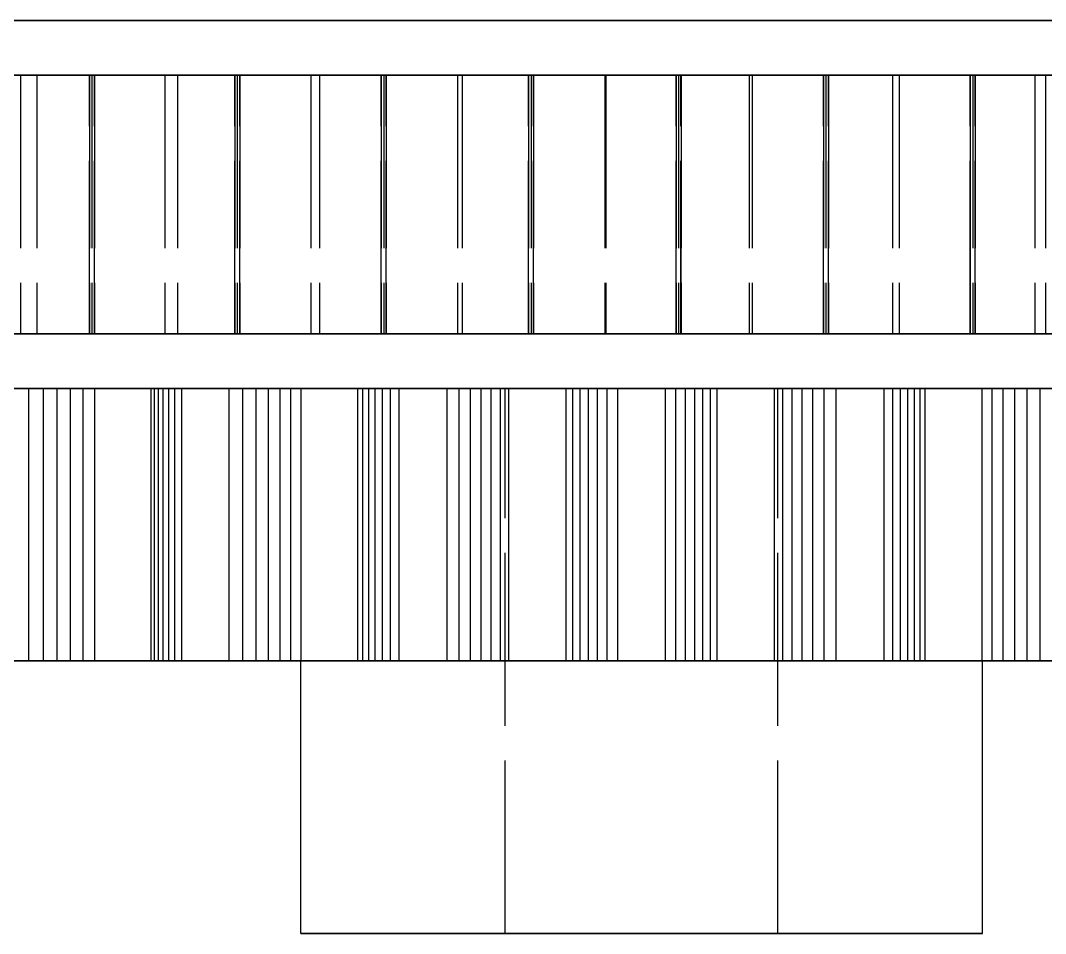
# Model space of a CAD drawing. Header units: millimetres. Extents: x -37 to 135, y -32 to 86.
# Drawn here: x 83.43 to 90.95, y -10.01 to -3.31 of the extents above; entities that cross this region are included whole.
import ezdxf

# ---------------------------------------------------------------- set-up
doc = ezdxf.new("R2010")
doc.units = ezdxf.units.MM
doc.linetypes.add('DASHED', pattern=[1.524, 1.27, -0.254])
doc.layers.add('HIDDEN', color=8, linetype='DASHED')
doc.layers.add('VISIBLE', color=7, linetype='CONTINUOUS')

msp = doc.modelspace()

# ---------------------------------------------------------------- linework, layer by layer
at = {"layer": 'HIDDEN'}
for points in [[(91.41377, -3.31), (90.79148, -3.31), (90.16919, -3.31), (89.5469, -3.31), (88.92462, -3.31), (88.30233, -3.31), (87.68004, -3.31), (87.05775, -3.31), (86.43546, -3.31), (85.81318, -3.31), (85.19089, -3.31), (84.5686, -3.31), (83.94631, -3.31), (83.32402, -3.31), (82.70174, -3.31), (82.07945, -3.31), (81.45716, -3.31), (80.83487, -3.31), (80.21259, -3.31), (79.5903, -3.31), (78.96801, -3.31), (78.34572, -3.31)], [(90.96291, -3.31), (90.30252, -3.31), (89.64214, -3.31), (88.98176, -3.31), (88.32137, -3.31), (87.66099, -3.31), (87.00061, -3.31), (86.34023, -3.31), (85.67984, -3.31), (85.01946, -3.31), (84.35908, -3.31), (83.69869, -3.31), (83.03831, -3.31), (82.37793, -3.31), (81.71754, -3.31), (81.05716, -3.31), (80.39678, -3.31), (79.73639, -3.31), (79.07601, -3.31), (78.41563, -3.31)], [(83.32402, -3.31), (83.63517, -3.31), (83.94631, -3.31), (84.25746, -3.31), (84.5686, -3.31), (84.87974, -3.31), (85.19089, -3.31), (85.50203, -3.31), (85.81318, -3.31), (86.12432, -3.31), (86.43546, -3.31), (86.74661, -3.31), (87.05775, -3.31), (87.3689, -3.31), (87.68004, -3.31), (87.99118, -3.31)], [(87.99118, -3.31), (88.30233, -3.31), (88.61347, -3.31), (88.92462, -3.31), (89.23576, -3.31), (89.5469, -3.31), (89.85805, -3.31), (90.16919, -3.31), (90.48033, -3.31), (90.79148, -3.31), (91.10262, -3.31)], [(83.55359, -3.71), (82.5337, -3.71)], [(82.5337, -3.71), (83.55359, -3.71)], [(82.92219, -3.71), (83.43487, -3.71)], [(83.43487, -3.71), (82.92219, -3.71)], [(83.43487, -3.71), (83.94142, -3.71)], [(83.94142, -3.71), (83.43487, -3.71)], [(83.43487, -3.71), (83.43487, -5.61)], [(83.43487, -3.71), (83.43487, -5.61)], [(84.58585, -3.71), (83.55359, -3.71)], [(83.55359, -3.71), (84.58585, -3.71)], [(83.55359, -3.71), (83.55359, -5.61)], [(83.55359, -3.71), (83.55359, -5.61)], [(83.94142, -3.71), (83.94114, -3.71)], [(83.94114, -3.71), (83.95919, -3.71)], [(83.95919, -3.71), (83.94114, -3.71)], [(83.94142, -3.71), (83.94114, -3.71)], [(83.94114, -5.61), (83.94114, -3.71)], [(83.94114, -5.61), (83.94114, -3.71)], [(83.94142, -3.71), (83.94142, -5.61)], [(83.94142, -5.61), (83.94142, -3.71)], [(83.95919, -3.71), (83.97687, -3.71)], [(83.97687, -3.71), (83.95919, -3.71)], [(83.95919, -3.71), (83.95919, -5.61)], [(83.95919, -3.71), (83.95919, -5.61)], [(83.97735, -3.71), (83.97687, -3.71)], [(83.97735, -3.71), (83.97687, -3.71)], [(83.97687, -5.61), (83.97687, -3.71)], [(83.97687, -5.61), (83.97687, -3.71)], [(83.97735, -3.71), (84.49475, -3.71)], [(84.49475, -3.71), (83.97735, -3.71)], [(83.97735, -5.61), (83.97735, -3.71)], [(83.97735, -3.71), (83.97735, -5.61)], [(84.49475, -3.71), (85.00744, -3.71)], [(85.00744, -3.71), (84.49475, -3.71)], [(84.49475, -3.71), (84.49475, -5.61)], [(84.49475, -3.71), (84.49475, -5.61)], [(85.62761, -3.71), (84.58585, -3.71)], [(84.58585, -3.71), (85.62761, -3.71)], [(84.58585, -3.71), (84.58585, -5.61)], [(84.58585, -3.71), (84.58585, -5.61)], [(85.00744, -3.71), (85.00726, -3.71)], [(85.00726, -3.71), (85.02543, -3.71)], [(85.02543, -3.71), (85.00726, -3.71)], [(85.00744, -3.71), (85.00726, -3.71)], [(85.00726, -5.61), (85.00726, -3.71)], [(85.00726, -5.61), (85.00726, -3.71)], [(85.00744, -3.71), (85.00744, -5.61)], [(85.00744, -5.61), (85.00744, -3.71)], [(85.02543, -3.71), (85.04332, -3.71)], [(85.04332, -3.71), (85.02543, -3.71)], [(85.02543, -3.71), (85.02543, -5.61)], [(85.02543, -3.71), (85.02543, -5.61)], [(85.0437, -3.71), (85.04332, -3.71)], [(85.0437, -3.71), (85.04332, -3.71)], [(85.04332, -5.61), (85.04332, -3.71)], [(85.04332, -5.61), (85.04332, -3.71)], [(85.0437, -3.71), (85.56437, -3.71)], [(85.56437, -3.71), (85.0437, -3.71)], [(85.0437, -5.61), (85.0437, -3.71)], [(85.0437, -3.71), (85.0437, -5.61)], [(85.56437, -3.71), (86.08177, -3.71)], [(86.08177, -3.71), (85.56437, -3.71)], [(85.56437, -3.71), (85.56437, -5.61)], [(85.56437, -3.71), (85.56437, -5.61)], [(86.67595, -3.71), (85.62761, -3.71)], [(85.62761, -3.71), (86.67595, -3.71)], [(85.62761, -3.71), (85.62761, -5.61)], [(85.62761, -3.71), (85.62761, -5.61)], [(86.08177, -3.71), (86.0817, -3.71)], [(86.0817, -3.71), (86.09993, -3.71)], [(86.09993, -3.71), (86.0817, -3.71)], [(86.08177, -3.71), (86.0817, -3.71)], [(86.0817, -5.61), (86.0817, -3.71)], [(86.0817, -5.61), (86.0817, -3.71)], [(86.08177, -3.71), (86.08177, -5.61)], [(86.08177, -5.61), (86.08177, -3.71)], [(86.09993, -3.71), (86.11799, -3.71)], [(86.11799, -3.71), (86.09993, -3.71)], [(86.09993, -3.71), (86.09993, -5.61)], [(86.09993, -3.71), (86.09993, -5.61)], [(86.11827, -3.71), (86.11799, -3.71)], [(86.11827, -3.71), (86.11799, -3.71)], [(86.11799, -5.61), (86.11799, -3.71)], [(86.11799, -5.61), (86.11799, -3.71)], [(86.11827, -3.71), (86.64076, -3.71)], [(86.64076, -3.71), (86.11827, -3.71)], [(86.11827, -5.61), (86.11827, -3.71)], [(86.11827, -3.71), (86.11827, -5.61)], [(86.64076, -3.71), (87.16143, -3.71)], [(87.16143, -3.71), (86.64076, -3.71)], [(86.64076, -3.71), (86.64076, -5.61)], [(86.64076, -3.71), (86.64076, -5.61)], [(87.72795, -3.71), (86.67595, -3.71)], [(86.67595, -3.71), (87.72795, -3.71)], [(86.67595, -3.71), (86.67595, -5.61)], [(86.67595, -3.71), (86.67595, -5.61)], [(87.16143, -3.71), (87.16146, -3.71)], [(87.16143, -3.71), (87.16146, -3.71)], [(87.16143, -3.71), (87.16143, -5.61)], [(87.16143, -5.61), (87.16143, -3.71)], [(87.16146, -3.71), (87.1797, -3.71)], [(87.1797, -3.71), (87.16146, -3.71)], [(87.16146, -5.61), (87.16146, -3.71)], [(87.16146, -5.61), (87.16146, -3.71)], [(87.1797, -3.71), (87.19787, -3.71)], [(87.19787, -3.71), (87.1797, -3.71)], [(87.1797, -3.71), (87.1797, -5.61)], [(87.1797, -3.71), (87.1797, -5.61)], [(87.19805, -3.71), (87.19787, -3.71)], [(87.19805, -3.71), (87.19787, -3.71)], [(87.19787, -5.61), (87.19787, -3.71)], [(87.19787, -5.61), (87.19787, -3.71)], [(87.19805, -3.71), (87.72091, -3.71)], [(87.72091, -3.71), (87.19805, -3.71)], [(87.19805, -5.61), (87.19805, -3.71)], [(87.19805, -3.71), (87.19805, -5.61)], [(87.72091, -3.71), (88.2434, -3.71)], [(88.2434, -3.71), (87.72091, -3.71)], [(87.72091, -3.71), (87.72091, -5.61)], [(87.72091, -3.71), (87.72091, -5.61)], [(88.78069, -3.71), (87.72795, -3.71)], [(87.72795, -3.71), (88.78069, -3.71)], [(87.72795, -3.71), (87.72795, -5.61)], [(87.72795, -3.71), (87.72795, -5.61)], [(88.2434, -3.71), (88.24353, -3.71)], [(88.2434, -3.71), (88.24353, -3.71)], [(88.2434, -3.71), (88.2434, -5.61)], [(88.2434, -5.61), (88.2434, -3.71)], [(88.24353, -3.71), (88.26174, -3.71)], [(88.26174, -3.71), (88.24353, -3.71)], [(88.24353, -5.61), (88.24353, -3.71)], [(88.24353, -5.61), (88.24353, -3.71)], [(88.26174, -3.71), (88.27997, -3.71)], [(88.27997, -3.71), (88.26174, -3.71)], [(88.26174, -3.71), (88.26174, -5.61)], [(88.26174, -3.71), (88.26174, -5.61)], [(88.28005, -3.71), (88.27997, -3.71)], [(88.28005, -3.71), (88.27997, -3.71)], [(88.27997, -5.61), (88.27997, -3.71)], [(88.27997, -5.61), (88.27997, -3.71)], [(88.28005, -3.71), (88.80181, -3.71)], [(88.80181, -3.71), (88.28005, -3.71)], [(88.28005, -5.61), (88.28005, -3.71)], [(88.28005, -3.71), (88.28005, -5.61)], [(89.83123, -3.71), (88.78069, -3.71)], [(88.78069, -3.71), (89.83123, -3.71)], [(88.78069, -3.71), (88.78069, -5.61)], [(88.78069, -3.71), (88.78069, -5.61)], [(88.80181, -3.71), (89.32467, -3.71)], [(89.32467, -3.71), (88.80181, -3.71)], [(88.80181, -3.71), (88.80181, -5.61)], [(88.80181, -3.71), (88.80181, -5.61)], [(89.32467, -3.71), (89.3249, -3.71)], [(89.32467, -3.71), (89.3249, -3.71)], [(89.32467, -3.71), (89.32467, -5.61)], [(89.32467, -5.61), (89.32467, -3.71)], [(89.3249, -3.71), (89.34302, -3.71)], [(89.34302, -3.71), (89.3249, -3.71)], [(89.3249, -5.61), (89.3249, -3.71)], [(89.3249, -5.61), (89.3249, -3.71)], [(89.34302, -3.71), (89.36127, -3.71)], [(89.36127, -3.71), (89.34302, -3.71)], [(89.34302, -3.71), (89.34302, -5.61)], [(89.34302, -3.71), (89.34302, -5.61)], [(89.36124, -3.71), (89.36127, -3.71)], [(89.36124, -3.71), (89.88046, -3.71)], [(89.88046, -3.71), (89.36124, -3.71)], [(89.36124, -3.71), (89.36127, -3.71)], [(89.36124, -5.61), (89.36124, -3.71)], [(89.36124, -3.71), (89.36124, -5.61)], [(89.36127, -5.61), (89.36127, -3.71)], [(89.36127, -5.61), (89.36127, -3.71)], [(90.87664, -3.71), (89.83123, -3.71)], [(89.83123, -3.71), (90.87664, -3.71)], [(89.83123, -3.71), (89.83123, -5.61)], [(89.83123, -3.71), (89.83123, -5.61)], [(89.88046, -3.71), (90.40222, -3.71)], [(90.40222, -3.71), (89.88046, -3.71)], [(89.88046, -3.71), (89.88046, -5.61)], [(89.88046, -3.71), (89.88046, -5.61)], [(90.40222, -3.71), (90.40255, -3.71)], [(90.40222, -3.71), (90.40255, -3.71)], [(90.40222, -3.71), (90.40222, -5.61)], [(90.40222, -5.61), (90.40222, -3.71)], [(90.40255, -3.71), (90.42053, -3.71)], [(90.42053, -3.71), (90.40255, -3.71)], [(90.40255, -5.61), (90.40255, -3.71)], [(90.40255, -5.61), (90.40255, -3.71)], [(90.42053, -3.71), (90.43874, -3.71)], [(90.43874, -3.71), (90.42053, -3.71)], [(90.42053, -3.71), (90.42053, -5.61)], [(90.42053, -3.71), (90.42053, -5.61)], [(90.43861, -3.71), (90.43874, -3.71)], [(90.43861, -3.71), (90.95384, -3.71)], [(90.95384, -3.71), (90.43861, -3.71)], [(90.43861, -3.71), (90.43874, -3.71)], [(90.43861, -5.61), (90.43861, -3.71)], [(90.43861, -3.71), (90.43861, -5.61)], [(90.43874, -5.61), (90.43874, -3.71)], [(90.43874, -5.61), (90.43874, -3.71)], [(91.91401, -3.71), (90.87664, -3.71)], [(90.87664, -3.71), (91.91401, -3.71)], [(90.87664, -3.71), (90.87664, -5.61)], [(90.87664, -3.71), (90.87664, -5.61)], [(90.95384, -3.71), (91.47305, -3.71)], [(90.95384, -3.71), (90.95384, -5.61)], [(90.95384, -3.71), (90.95384, -5.61)], [(83.55359, -5.61), (82.5337, -5.61)], [(82.5337, -5.61), (83.55359, -5.61)], [(82.92219, -5.61), (83.43487, -5.61)], [(83.43487, -5.61), (82.92219, -5.61)], [(83.43487, -5.61), (83.94142, -5.61)], [(83.94142, -5.61), (83.43487, -5.61)], [(84.58585, -5.61), (83.55359, -5.61)], [(83.55359, -5.61), (84.58585, -5.61)], [(83.94142, -5.61), (83.94114, -5.61)], [(83.94114, -5.61), (83.95919, -5.61)], [(83.95919, -5.61), (83.94114, -5.61)], [(83.94142, -5.61), (83.94114, -5.61)], [(83.95919, -5.61), (83.97687, -5.61)], [(83.97687, -5.61), (83.95919, -5.61)], [(83.97735, -5.61), (83.97687, -5.61)], [(83.97735, -5.61), (83.97687, -5.61)], [(83.97735, -5.61), (84.49475, -5.61)], [(84.49475, -5.61), (83.97735, -5.61)], [(84.49475, -5.61), (85.00744, -5.61)], [(85.00744, -5.61), (84.49475, -5.61)], [(85.62761, -5.61), (84.58585, -5.61)], [(84.58585, -5.61), (85.62761, -5.61)], [(85.00744, -5.61), (85.00726, -5.61)], [(85.00726, -5.61), (85.02543, -5.61)], [(85.02543, -5.61), (85.00726, -5.61)], [(85.00744, -5.61), (85.00726, -5.61)], [(85.02543, -5.61), (85.04332, -5.61)], [(85.04332, -5.61), (85.02543, -5.61)], [(85.0437, -5.61), (85.04332, -5.61)], [(85.0437, -5.61), (85.04332, -5.61)], [(85.0437, -5.61), (85.56437, -5.61)], [(85.56437, -5.61), (85.0437, -5.61)], [(85.56437, -5.61), (86.08177, -5.61)], [(86.08177, -5.61), (85.56437, -5.61)], [(86.67595, -5.61), (85.62761, -5.61)], [(85.62761, -5.61), (86.67595, -5.61)], [(86.08177, -5.61), (86.0817, -5.61)], [(86.0817, -5.61), (86.09993, -5.61)], [(86.09993, -5.61), (86.0817, -5.61)], [(86.08177, -5.61), (86.0817, -5.61)], [(86.09993, -5.61), (86.11799, -5.61)], [(86.11799, -5.61), (86.09993, -5.61)], [(86.11827, -5.61), (86.11799, -5.61)], [(86.11827, -5.61), (86.11799, -5.61)], [(86.11827, -5.61), (86.64076, -5.61)], [(86.64076, -5.61), (86.11827, -5.61)], [(86.64076, -5.61), (87.16143, -5.61)], [(87.16143, -5.61), (86.64076, -5.61)], [(87.72795, -5.61), (86.67595, -5.61)], [(86.67595, -5.61), (87.72795, -5.61)], [(87.16143, -5.61), (87.16146, -5.61)], [(87.16143, -5.61), (87.16146, -5.61)], [(87.16146, -5.61), (87.1797, -5.61)], [(87.1797, -5.61), (87.16146, -5.61)], [(87.1797, -5.61), (87.19787, -5.61)], [(87.19787, -5.61), (87.1797, -5.61)], [(87.19805, -5.61), (87.19787, -5.61)], [(87.19805, -5.61), (87.19787, -5.61)], [(87.19805, -5.61), (87.72091, -5.61)], [(87.72091, -5.61), (87.19805, -5.61)], [(87.72091, -5.61), (88.2434, -5.61)], [(88.2434, -5.61), (87.72091, -5.61)], [(88.78069, -5.61), (87.72795, -5.61)], [(87.72795, -5.61), (88.78069, -5.61)], [(88.2434, -5.61), (88.24353, -5.61)], [(88.2434, -5.61), (88.24353, -5.61)], [(88.24353, -5.61), (88.26174, -5.61)], [(88.26174, -5.61), (88.24353, -5.61)], [(88.26174, -5.61), (88.27997, -5.61)], [(88.27997, -5.61), (88.26174, -5.61)], [(88.28005, -5.61), (88.27997, -5.61)], [(88.28005, -5.61), (88.27997, -5.61)], [(88.28005, -5.61), (88.80181, -5.61)], [(88.80181, -5.61), (88.28005, -5.61)], [(89.83123, -5.61), (88.78069, -5.61)], [(88.78069, -5.61), (89.83123, -5.61)], [(88.80181, -5.61), (89.32467, -5.61)], [(89.32467, -5.61), (88.80181, -5.61)], [(89.32467, -5.61), (89.3249, -5.61)], [(89.32467, -5.61), (89.3249, -5.61)], [(89.3249, -5.61), (89.34302, -5.61)], [(89.34302, -5.61), (89.3249, -5.61)], [(89.34302, -5.61), (89.36127, -5.61)], [(89.36127, -5.61), (89.34302, -5.61)], [(89.36124, -5.61), (89.36127, -5.61)], [(89.36124, -5.61), (89.88046, -5.61)], [(89.88046, -5.61), (89.36124, -5.61)], [(89.36124, -5.61), (89.36127, -5.61)], [(90.87664, -5.61), (89.83123, -5.61)], [(89.83123, -5.61), (90.87664, -5.61)], [(89.88046, -5.61), (90.40222, -5.61)], [(90.40222, -5.61), (89.88046, -5.61)], [(90.40222, -5.61), (90.40255, -5.61)], [(90.40222, -5.61), (90.40255, -5.61)], [(90.40255, -5.61), (90.42053, -5.61)], [(90.42053, -5.61), (90.40255, -5.61)], [(90.42053, -5.61), (90.43874, -5.61)], [(90.43874, -5.61), (90.42053, -5.61)], [(90.43861, -5.61), (90.43874, -5.61)], [(90.43861, -5.61), (90.95384, -5.61)], [(90.95384, -5.61), (90.43861, -5.61)], [(90.43861, -5.61), (90.43874, -5.61)], [(91.91401, -5.61), (90.87664, -5.61)], [(90.87664, -5.61), (91.91401, -5.61)], [(90.95384, -5.61), (91.47305, -5.61)], [(91.41377, -6.01), (90.79148, -6.01), (90.16919, -6.01), (89.5469, -6.01), (88.92462, -6.01), (88.30233, -6.01), (87.68004, -6.01), (87.05775, -6.01), (86.43546, -6.01), (85.81318, -6.01), (85.19089, -6.01), (84.5686, -6.01), (83.94631, -6.01), (83.32402, -6.01), (82.70174, -6.01), (82.07945, -6.01), (81.45716, -6.01), (80.83487, -6.01), (80.21259, -6.01), (79.5903, -6.01), (78.96801, -6.01), (78.34572, -6.01)], [(90.96291, -6.01), (90.30252, -6.01), (89.64214, -6.01), (88.98176, -6.01), (88.32137, -6.01), (87.66099, -6.01), (87.00061, -6.01), (86.34023, -6.01), (85.67984, -6.01), (85.01946, -6.01), (84.35908, -6.01), (83.69869, -6.01), (83.03831, -6.01), (82.37793, -6.01), (81.71754, -6.01), (81.05716, -6.01), (80.39678, -6.01), (79.73639, -6.01), (79.07601, -6.01), (78.41563, -6.01)], [(83.32402, -6.01), (83.63517, -6.01), (83.94631, -6.01), (84.25746, -6.01), (84.5686, -6.01), (84.87974, -6.01), (85.19089, -6.01), (85.50203, -6.01), (85.81318, -6.01), (86.12432, -6.01), (86.43546, -6.01), (86.74661, -6.01), (87.05775, -6.01), (87.3689, -6.01), (87.68004, -6.01), (87.99118, -6.01)], [(83.3685, -6.01), (83.69869, -6.01), (84.02888, -6.01), (84.35908, -6.01), (84.68927, -6.01), (85.01946, -6.01), (85.34965, -6.01), (85.67984, -6.01), (86.01003, -6.01), (86.34023, -6.01), (86.67042, -6.01), (87.00061, -6.01), (87.3308, -6.01), (87.66099, -6.01), (87.99118, -6.01)], [(83.49508, -6.01), (83.38306, -6.01)], [(83.60239, -6.01), (83.49508, -6.01)], [(83.49508, -8.01), (83.49508, -6.01)], [(83.70477, -6.01), (83.60239, -6.01)], [(83.60239, -8.01), (83.60239, -6.01)], [(83.80198, -6.01), (83.70477, -6.01)], [(83.70477, -8.01), (83.70477, -6.01)], [(83.89373, -6.01), (83.80198, -6.01)], [(83.80198, -8.01), (83.80198, -6.01)], [(83.9796, -6.01), (83.89373, -6.01)], [(83.89373, -8.01), (83.89373, -6.01)], [(84.39352, -6.01), (83.9796, -6.01)], [(83.9796, -8.01), (83.9796, -6.01)], [(84.41721, -6.01), (84.39352, -6.01)], [(84.39352, -8.01), (84.39352, -6.01)], [(84.44683, -6.01), (84.41721, -6.01)], [(84.41721, -8.01), (84.41721, -6.01)], [(84.48201, -6.01), (84.44683, -6.01)], [(84.44683, -8.01), (84.44683, -6.01)], [(84.52245, -6.01), (84.48201, -6.01)], [(84.48201, -8.01), (84.48201, -6.01)], [(84.56791, -6.01), (84.52245, -6.01)], [(84.52245, -8.01), (84.52245, -6.01)], [(84.61822, -6.01), (84.56791, -6.01)], [(84.56791, -8.01), (84.56791, -6.01)], [(84.96655, -6.01), (84.61822, -6.01)], [(84.61822, -8.01), (84.61822, -6.01)], [(85.06702, -6.01), (84.96655, -6.01)], [(84.96655, -8.01), (84.96655, -6.01)], [(85.1627, -6.01), (85.06702, -6.01)], [(85.06702, -8.01), (85.06702, -6.01)], [(85.25339, -6.01), (85.1627, -6.01)], [(85.1627, -8.01), (85.1627, -6.01)], [(85.33885, -6.01), (85.25339, -6.01)], [(85.25339, -8.01), (85.25339, -6.01)], [(85.41877, -6.01), (85.33885, -6.01)], [(85.33885, -8.01), (85.33885, -6.01)], [(85.49276, -6.01), (85.41877, -6.01)], [(85.41877, -8.01), (85.41877, -6.01)], [(85.91042, -6.01), (85.49276, -6.01)], [(85.49276, -8.01), (85.49276, -6.01)], [(85.94698, -6.01), (85.91042, -6.01)], [(85.91042, -8.01), (85.91042, -6.01)], [(85.98953, -6.01), (85.94698, -6.01)], [(85.94698, -8.01), (85.94698, -6.01)], [(86.03765, -6.01), (85.98953, -6.01)], [(85.98953, -8.01), (85.98953, -6.01)], [(86.09107, -6.01), (86.03765, -6.01)], [(86.03765, -8.01), (86.03765, -6.01)], [(86.14954, -6.01), (86.09107, -6.01)], [(86.09107, -8.01), (86.09107, -6.01)], [(86.21286, -6.01), (86.14954, -6.01)], [(86.14954, -8.01), (86.14954, -6.01)], [(86.56354, -6.01), (86.21286, -6.01)], [(86.21286, -8.01), (86.21286, -6.01)], [(86.65201, -6.01), (86.56354, -6.01)], [(86.56354, -8.01), (86.56354, -6.01)], [(86.73564, -6.01), (86.65201, -6.01)], [(86.65201, -8.01), (86.65201, -6.01)], [(86.81424, -6.01), (86.73564, -6.01)], [(86.73564, -8.01), (86.73564, -6.01)], [(86.88757, -6.01), (86.81424, -6.01)], [(86.81424, -8.01), (86.81424, -6.01)], [(86.95531, -6.01), (86.88757, -6.01)], [(86.88757, -8.01), (86.88757, -6.01)], [(87.01708, -6.01), (86.95531, -6.01)], [(86.95531, -8.01), (86.95531, -6.01)], [(88.99118, -6.01), (88.95944, -6.01), (88.92769, -6.01), (88.89595, -6.01), (88.8642, -6.01), (88.83245, -6.01), (88.80071, -6.01), (88.76896, -6.01), (88.73722, -6.01), (88.70547, -6.01), (88.67372, -6.01), (88.64198, -6.01), (88.61023, -6.01), (88.57848, -6.01), (88.54674, -6.01), (88.51499, -6.01), (88.48325, -6.01), (88.4515, -6.01), (88.41975, -6.01), (88.38801, -6.01), (88.35626, -6.01), (88.32452, -6.01), (88.29277, -6.01), (88.26102, -6.01), (88.22928, -6.01), (88.19753, -6.01), (88.16579, -6.01), (88.13404, -6.01), (88.10229, -6.01), (88.07055, -6.01), (88.0388, -6.01), (88.00706, -6.01), (87.97531, -6.01), (87.94356, -6.01), (87.91182, -6.01), (87.88007, -6.01), (87.84833, -6.01), (87.81658, -6.01), (87.78483, -6.01), (87.75309, -6.01), (87.72134, -6.01), (87.6896, -6.01), (87.65785, -6.01), (87.6261, -6.01), (87.59436, -6.01), (87.56261, -6.01), (87.53087, -6.01), (87.49912, -6.01), (87.46737, -6.01), (87.43563, -6.01), (87.40388, -6.01), (87.37214, -6.01), (87.34039, -6.01), (87.30864, -6.01), (87.2769, -6.01), (87.24515, -6.01), (87.21341, -6.01), (87.18166, -6.01), (87.14991, -6.01), (87.11817, -6.01), (87.08642, -6.01), (87.05468, -6.01), (87.02293, -6.01), (86.99118, -6.01)], [(86.99118, -6.01), (87.00706, -6.01), (87.02293, -6.01), (87.0388, -6.01), (87.05468, -6.01), (87.07055, -6.01), (87.08642, -6.01), (87.10229, -6.01), (87.11817, -6.01), (87.13404, -6.01), (87.14991, -6.01), (87.16579, -6.01), (87.18166, -6.01), (87.19753, -6.01), (87.21341, -6.01), (87.22928, -6.01), (87.24515, -6.01), (87.26102, -6.01), (87.2769, -6.01), (87.29277, -6.01), (87.30864, -6.01), (87.32452, -6.01), (87.34039, -6.01), (87.35626, -6.01), (87.37214, -6.01), (87.38801, -6.01), (87.40388, -6.01), (87.41975, -6.01), (87.43563, -6.01), (87.4515, -6.01), (87.46737, -6.01), (87.48325, -6.01), (87.49912, -6.01), (87.51499, -6.01), (87.53087, -6.01), (87.54674, -6.01), (87.56261, -6.01), (87.57848, -6.01), (87.59436, -6.01), (87.61023, -6.01), (87.6261, -6.01), (87.64198, -6.01), (87.65785, -6.01), (87.67372, -6.01), (87.6896, -6.01), (87.70547, -6.01), (87.72134, -6.01), (87.73722, -6.01), (87.75309, -6.01), (87.76896, -6.01), (87.78483, -6.01), (87.80071, -6.01), (87.81658, -6.01), (87.83245, -6.01), (87.84833, -6.01), (87.8642, -6.01), (87.88007, -6.01), (87.89595, -6.01), (87.91182, -6.01), (87.92769, -6.01), (87.94356, -6.01), (87.95944, -6.01), (87.97531, -6.01), (87.99118, -6.01)], [(86.99118, -10.01), (86.99118, -6.01)], [(87.43662, -6.01), (87.01708, -6.01)], [(87.01708, -8.01), (87.01708, -6.01)], [(87.48589, -6.01), (87.43662, -6.01)], [(87.43662, -8.01), (87.43662, -6.01)], [(87.54116, -6.01), (87.48589, -6.01)], [(87.48589, -8.01), (87.48589, -6.01)], [(87.60202, -6.01), (87.54116, -6.01)], [(87.54116, -8.01), (87.54116, -6.01)], [(87.66818, -6.01), (87.60202, -6.01)], [(87.60202, -8.01), (87.60202, -6.01)], [(87.73939, -6.01), (87.66818, -6.01)], [(87.66818, -8.01), (87.66818, -6.01)], [(87.81545, -6.01), (87.73939, -6.01)], [(87.73939, -8.01), (87.73939, -6.01)], [(88.16692, -6.01), (87.81545, -6.01)], [(87.81545, -8.01), (87.81545, -6.01)], [(87.99118, -6.01), (88.32137, -6.01), (88.65157, -6.01), (88.98176, -6.01), (89.31195, -6.01), (89.64214, -6.01), (89.97233, -6.01), (90.30252, -6.01), (90.63272, -6.01), (90.96291, -6.01)], [(87.99118, -6.01), (88.00706, -6.01), (88.02293, -6.01), (88.0388, -6.01), (88.05468, -6.01), (88.07055, -6.01), (88.08642, -6.01), (88.10229, -6.01), (88.11817, -6.01), (88.13404, -6.01), (88.14991, -6.01), (88.16579, -6.01), (88.18166, -6.01), (88.19753, -6.01), (88.21341, -6.01), (88.22928, -6.01), (88.24515, -6.01), (88.26102, -6.01), (88.2769, -6.01), (88.29277, -6.01), (88.30864, -6.01), (88.32452, -6.01), (88.34039, -6.01), (88.35626, -6.01), (88.37214, -6.01), (88.38801, -6.01), (88.40388, -6.01), (88.41975, -6.01), (88.43563, -6.01), (88.4515, -6.01), (88.46737, -6.01), (88.48325, -6.01), (88.49912, -6.01), (88.51499, -6.01), (88.53087, -6.01), (88.54674, -6.01), (88.56261, -6.01), (88.57848, -6.01), (88.59436, -6.01), (88.61023, -6.01), (88.6261, -6.01), (88.64198, -6.01), (88.65785, -6.01), (88.67372, -6.01), (88.6896, -6.01), (88.70547, -6.01), (88.72134, -6.01), (88.73722, -6.01), (88.75309, -6.01), (88.76896, -6.01), (88.78483, -6.01), (88.80071, -6.01), (88.81658, -6.01), (88.83245, -6.01), (88.84833, -6.01), (88.8642, -6.01), (88.88007, -6.01), (88.89595, -6.01), (88.91182, -6.01), (88.92769, -6.01), (88.94356, -6.01), (88.95944, -6.01), (88.97531, -6.01), (88.99118, -6.01)], [(87.99118, -6.01), (88.30233, -6.01), (88.61347, -6.01), (88.92462, -6.01), (89.23576, -6.01), (89.5469, -6.01), (89.85805, -6.01), (90.16919, -6.01), (90.48033, -6.01), (90.79148, -6.01), (91.10262, -6.01)], [(88.24298, -6.01), (88.16692, -6.01)], [(88.16692, -8.01), (88.16692, -6.01)], [(88.31419, -6.01), (88.24298, -6.01)], [(88.24298, -8.01), (88.24298, -6.01)], [(88.38034, -6.01), (88.31419, -6.01)], [(88.31419, -8.01), (88.31419, -6.01)], [(88.44121, -6.01), (88.38034, -6.01)], [(88.38034, -8.01), (88.38034, -6.01)], [(88.49648, -6.01), (88.44121, -6.01)], [(88.44121, -8.01), (88.44121, -6.01)], [(88.54575, -6.01), (88.49648, -6.01)], [(88.49648, -8.01), (88.49648, -6.01)], [(88.96529, -6.01), (88.54575, -6.01)], [(88.54575, -8.01), (88.54575, -6.01)], [(89.02706, -6.01), (88.96529, -6.01)], [(88.96529, -8.01), (88.96529, -6.01)], [(88.99118, -10.01), (88.99118, -6.01)], [(89.0948, -6.01), (89.02706, -6.01)], [(89.02706, -8.01), (89.02706, -6.01)], [(89.16813, -6.01), (89.0948, -6.01)], [(89.0948, -8.01), (89.0948, -6.01)], [(89.24673, -6.01), (89.16813, -6.01)], [(89.16813, -8.01), (89.16813, -6.01)], [(89.33036, -6.01), (89.24673, -6.01)], [(89.24673, -8.01), (89.24673, -6.01)], [(89.41882, -6.01), (89.33036, -6.01)], [(89.33036, -8.01), (89.33036, -6.01)], [(89.76951, -6.01), (89.41882, -6.01)], [(89.41882, -8.01), (89.41882, -6.01)], [(89.83283, -6.01), (89.76951, -6.01)], [(89.76951, -8.01), (89.76951, -6.01)], [(89.8913, -6.01), (89.83283, -6.01)], [(89.83283, -8.01), (89.83283, -6.01)], [(89.94471, -6.01), (89.8913, -6.01)], [(89.8913, -8.01), (89.8913, -6.01)], [(89.99284, -6.01), (89.94471, -6.01)], [(89.94471, -8.01), (89.94471, -6.01)], [(90.03538, -6.01), (89.99284, -6.01)], [(89.99284, -8.01), (89.99284, -6.01)], [(90.07194, -6.01), (90.03538, -6.01)], [(90.03538, -8.01), (90.03538, -6.01)], [(90.48961, -6.01), (90.07194, -6.01)], [(90.07194, -8.01), (90.07194, -6.01)], [(90.56359, -6.01), (90.48961, -6.01)], [(90.48961, -8.01), (90.48961, -6.01)], [(90.64352, -6.01), (90.56359, -6.01)], [(90.56359, -8.01), (90.56359, -6.01)], [(90.72898, -6.01), (90.64352, -6.01)], [(90.64352, -8.01), (90.64352, -6.01)], [(90.81967, -6.01), (90.72898, -6.01)], [(90.72898, -8.01), (90.72898, -6.01)], [(90.91535, -6.01), (90.81967, -6.01)], [(90.81967, -8.01), (90.81967, -6.01)], [(91.01582, -6.01), (90.91535, -6.01)], [(90.91535, -8.01), (90.91535, -6.01)], [(83.49508, -8.01), (83.38306, -8.01)], [(83.60239, -8.01), (83.49508, -8.01)], [(83.70477, -8.01), (83.60239, -8.01)], [(83.80198, -8.01), (83.70477, -8.01)], [(83.89373, -8.01), (83.80198, -8.01)], [(83.9796, -8.01), (83.89373, -8.01)], [(84.39352, -8.01), (83.9796, -8.01)], [(84.41721, -8.01), (84.39352, -8.01)], [(84.44683, -8.01), (84.41721, -8.01)], [(84.48201, -8.01), (84.44683, -8.01)], [(84.52245, -8.01), (84.48201, -8.01)], [(84.56791, -8.01), (84.52245, -8.01)], [(84.61822, -8.01), (84.56791, -8.01)], [(84.96655, -8.01), (84.61822, -8.01)], [(85.06702, -8.01), (84.96655, -8.01)], [(85.1627, -8.01), (85.06702, -8.01)], [(85.25339, -8.01), (85.1627, -8.01)], [(85.33885, -8.01), (85.25339, -8.01)], [(85.41877, -8.01), (85.33885, -8.01)], [(85.49276, -8.01), (85.41877, -8.01)], [(90.49118, -8.01), (90.41182, -8.01), (90.33245, -8.01), (90.25309, -8.01), (90.17372, -8.01), (90.09436, -8.01), (90.01499, -8.01), (89.93563, -8.01), (89.85626, -8.01), (89.7769, -8.01), (89.69753, -8.01), (89.61817, -8.01), (89.5388, -8.01), (89.45944, -8.01), (89.38007, -8.01), (89.30071, -8.01), (89.22134, -8.01), (89.14198, -8.01), (89.06261, -8.01), (88.98325, -8.01), (88.90388, -8.01), (88.82452, -8.01), (88.74515, -8.01), (88.66579, -8.01), (88.58642, -8.01), (88.50706, -8.01), (88.42769, -8.01), (88.34833, -8.01), (88.26896, -8.01), (88.1896, -8.01), (88.11023, -8.01), (88.03087, -8.01), (87.9515, -8.01), (87.87214, -8.01), (87.79277, -8.01), (87.71341, -8.01), (87.63404, -8.01), (87.55468, -8.01), (87.47531, -8.01), (87.39595, -8.01), (87.31658, -8.01), (87.23722, -8.01), (87.15785, -8.01), (87.07848, -8.01), (86.99912, -8.01), (86.91975, -8.01), (86.84039, -8.01), (86.76102, -8.01), (86.68166, -8.01), (86.60229, -8.01), (86.52293, -8.01), (86.44356, -8.01), (86.3642, -8.01), (86.28483, -8.01), (86.20547, -8.01), (86.1261, -8.01), (86.04674, -8.01), (85.96737, -8.01), (85.88801, -8.01), (85.80864, -8.01), (85.72928, -8.01), (85.64991, -8.01), (85.57055, -8.01), (85.49118, -8.01)], [(85.49118, -8.01), (85.53087, -8.01), (85.57055, -8.01), (85.61023, -8.01), (85.64991, -8.01), (85.6896, -8.01), (85.72928, -8.01), (85.76896, -8.01), (85.80864, -8.01), (85.84833, -8.01), (85.88801, -8.01), (85.92769, -8.01), (85.96737, -8.01), (86.00706, -8.01), (86.04674, -8.01), (86.08642, -8.01), (86.1261, -8.01), (86.16579, -8.01), (86.20547, -8.01), (86.24515, -8.01), (86.28483, -8.01), (86.32452, -8.01), (86.3642, -8.01), (86.40388, -8.01), (86.44356, -8.01), (86.48325, -8.01), (86.52293, -8.01), (86.56261, -8.01), (86.60229, -8.01), (86.64198, -8.01), (86.68166, -8.01), (86.72134, -8.01), (86.76102, -8.01), (86.80071, -8.01), (86.84039, -8.01), (86.88007, -8.01), (86.91975, -8.01), (86.95944, -8.01), (86.99912, -8.01), (87.0388, -8.01), (87.07848, -8.01), (87.11817, -8.01), (87.15785, -8.01), (87.19753, -8.01), (87.23722, -8.01), (87.2769, -8.01), (87.31658, -8.01), (87.35626, -8.01), (87.39595, -8.01), (87.43563, -8.01), (87.47531, -8.01), (87.51499, -8.01), (87.55468, -8.01), (87.59436, -8.01), (87.63404, -8.01), (87.67372, -8.01), (87.71341, -8.01), (87.75309, -8.01), (87.79277, -8.01), (87.83245, -8.01), (87.87214, -8.01), (87.91182, -8.01), (87.9515, -8.01), (87.99118, -8.01)], [(85.91042, -8.01), (85.49276, -8.01)], [(85.94698, -8.01), (85.91042, -8.01)], [(85.98953, -8.01), (85.94698, -8.01)], [(86.03765, -8.01), (85.98953, -8.01)], [(86.09107, -8.01), (86.03765, -8.01)], [(86.14954, -8.01), (86.09107, -8.01)], [(86.21286, -8.01), (86.14954, -8.01)], [(86.56354, -8.01), (86.21286, -8.01)], [(86.65201, -8.01), (86.56354, -8.01)], [(86.73564, -8.01), (86.65201, -8.01)], [(86.81424, -8.01), (86.73564, -8.01)], [(86.88757, -8.01), (86.81424, -8.01)], [(86.95531, -8.01), (86.88757, -8.01)], [(87.01708, -8.01), (86.95531, -8.01)], [(87.43662, -8.01), (87.01708, -8.01)], [(87.48589, -8.01), (87.43662, -8.01)], [(87.54116, -8.01), (87.48589, -8.01)], [(87.60202, -8.01), (87.54116, -8.01)], [(87.66818, -8.01), (87.60202, -8.01)], [(87.73939, -8.01), (87.66818, -8.01)], [(87.81545, -8.01), (87.73939, -8.01)], [(88.16692, -8.01), (87.81545, -8.01)], [(87.99118, -8.01), (88.03087, -8.01), (88.07055, -8.01), (88.11023, -8.01), (88.14991, -8.01), (88.1896, -8.01), (88.22928, -8.01), (88.26896, -8.01), (88.30864, -8.01), (88.34833, -8.01), (88.38801, -8.01), (88.42769, -8.01), (88.46737, -8.01), (88.50706, -8.01), (88.54674, -8.01), (88.58642, -8.01), (88.6261, -8.01), (88.66579, -8.01), (88.70547, -8.01), (88.74515, -8.01), (88.78483, -8.01), (88.82452, -8.01), (88.8642, -8.01), (88.90388, -8.01), (88.94356, -8.01), (88.98325, -8.01), (89.02293, -8.01), (89.06261, -8.01), (89.10229, -8.01), (89.14198, -8.01), (89.18166, -8.01), (89.22134, -8.01), (89.26102, -8.01), (89.30071, -8.01), (89.34039, -8.01), (89.38007, -8.01), (89.41975, -8.01), (89.45944, -8.01), (89.49912, -8.01), (89.5388, -8.01), (89.57848, -8.01), (89.61817, -8.01), (89.65785, -8.01), (89.69753, -8.01), (89.73722, -8.01), (89.7769, -8.01), (89.81658, -8.01), (89.85626, -8.01), (89.89595, -8.01), (89.93563, -8.01), (89.97531, -8.01), (90.01499, -8.01), (90.05468, -8.01), (90.09436, -8.01), (90.13404, -8.01), (90.17372, -8.01), (90.21341, -8.01), (90.25309, -8.01), (90.29277, -8.01), (90.33245, -8.01), (90.37214, -8.01), (90.41182, -8.01), (90.4515, -8.01), (90.49118, -8.01)], [(88.24298, -8.01), (88.16692, -8.01)], [(88.31419, -8.01), (88.24298, -8.01)], [(88.38034, -8.01), (88.31419, -8.01)], [(88.44121, -8.01), (88.38034, -8.01)], [(88.49648, -8.01), (88.44121, -8.01)], [(88.54575, -8.01), (88.49648, -8.01)], [(88.96529, -8.01), (88.54575, -8.01)], [(89.02706, -8.01), (88.96529, -8.01)], [(89.0948, -8.01), (89.02706, -8.01)], [(89.16813, -8.01), (89.0948, -8.01)], [(89.24673, -8.01), (89.16813, -8.01)], [(89.33036, -8.01), (89.24673, -8.01)], [(89.41882, -8.01), (89.33036, -8.01)], [(89.76951, -8.01), (89.41882, -8.01)], [(89.83283, -8.01), (89.76951, -8.01)], [(89.8913, -8.01), (89.83283, -8.01)], [(89.94471, -8.01), (89.8913, -8.01)], [(89.99284, -8.01), (89.94471, -8.01)], [(90.03538, -8.01), (89.99284, -8.01)], [(90.07194, -8.01), (90.03538, -8.01)], [(90.48961, -8.01), (90.07194, -8.01)], [(90.56359, -8.01), (90.48961, -8.01)], [(90.64352, -8.01), (90.56359, -8.01)], [(90.72898, -8.01), (90.64352, -8.01)], [(90.81967, -8.01), (90.72898, -8.01)], [(90.91535, -8.01), (90.81967, -8.01)], [(91.01582, -8.01), (90.91535, -8.01)], [(90.49118, -10.01), (90.41182, -10.01), (90.33245, -10.01), (90.25309, -10.01), (90.17372, -10.01), (90.09436, -10.01), (90.01499, -10.01), (89.93563, -10.01), (89.85626, -10.01), (89.7769, -10.01), (89.69753, -10.01), (89.61817, -10.01), (89.5388, -10.01), (89.45944, -10.01), (89.38007, -10.01), (89.30071, -10.01), (89.22134, -10.01), (89.14198, -10.01), (89.06261, -10.01), (88.98325, -10.01), (88.90388, -10.01), (88.82452, -10.01), (88.74515, -10.01), (88.66579, -10.01), (88.58642, -10.01), (88.50706, -10.01), (88.42769, -10.01), (88.34833, -10.01), (88.26896, -10.01), (88.1896, -10.01), (88.11023, -10.01), (88.03087, -10.01), (87.9515, -10.01), (87.87214, -10.01), (87.79277, -10.01), (87.71341, -10.01), (87.63404, -10.01), (87.55468, -10.01), (87.47531, -10.01), (87.39595, -10.01), (87.31658, -10.01), (87.23722, -10.01), (87.15785, -10.01), (87.07848, -10.01), (86.99912, -10.01), (86.91975, -10.01), (86.84039, -10.01), (86.76102, -10.01), (86.68166, -10.01), (86.60229, -10.01), (86.52293, -10.01), (86.44356, -10.01), (86.3642, -10.01), (86.28483, -10.01), (86.20547, -10.01), (86.1261, -10.01), (86.04674, -10.01), (85.96737, -10.01), (85.88801, -10.01), (85.80864, -10.01), (85.72928, -10.01), (85.64991, -10.01), (85.57055, -10.01), (85.49118, -10.01)], [(88.99118, -10.01), (88.95944, -10.01), (88.92769, -10.01), (88.89595, -10.01), (88.8642, -10.01), (88.83245, -10.01), (88.80071, -10.01), (88.76896, -10.01), (88.73722, -10.01), (88.70547, -10.01), (88.67372, -10.01), (88.64198, -10.01), (88.61023, -10.01), (88.57848, -10.01), (88.54674, -10.01), (88.51499, -10.01), (88.48325, -10.01), (88.4515, -10.01), (88.41975, -10.01), (88.38801, -10.01), (88.35626, -10.01), (88.32452, -10.01), (88.29277, -10.01), (88.26102, -10.01), (88.22928, -10.01), (88.19753, -10.01), (88.16579, -10.01), (88.13404, -10.01), (88.10229, -10.01), (88.07055, -10.01), (88.0388, -10.01), (88.00706, -10.01), (87.97531, -10.01), (87.94356, -10.01), (87.91182, -10.01), (87.88007, -10.01), (87.84833, -10.01), (87.81658, -10.01), (87.78483, -10.01), (87.75309, -10.01), (87.72134, -10.01), (87.6896, -10.01), (87.65785, -10.01), (87.6261, -10.01), (87.59436, -10.01), (87.56261, -10.01), (87.53087, -10.01), (87.49912, -10.01), (87.46737, -10.01), (87.43563, -10.01), (87.40388, -10.01), (87.37214, -10.01), (87.34039, -10.01), (87.30864, -10.01), (87.2769, -10.01), (87.24515, -10.01), (87.21341, -10.01), (87.18166, -10.01), (87.14991, -10.01), (87.11817, -10.01), (87.08642, -10.01), (87.05468, -10.01), (87.02293, -10.01), (86.99118, -10.01)], [(86.99118, -10.01), (87.00706, -10.01), (87.02293, -10.01), (87.0388, -10.01), (87.05468, -10.01), (87.07055, -10.01), (87.08642, -10.01), (87.10229, -10.01), (87.11817, -10.01), (87.13404, -10.01), (87.14991, -10.01), (87.16579, -10.01), (87.18166, -10.01), (87.19753, -10.01), (87.21341, -10.01), (87.22928, -10.01), (87.24515, -10.01), (87.26102, -10.01), (87.2769, -10.01), (87.29277, -10.01), (87.30864, -10.01), (87.32452, -10.01), (87.34039, -10.01), (87.35626, -10.01), (87.37214, -10.01), (87.38801, -10.01), (87.40388, -10.01), (87.41975, -10.01), (87.43563, -10.01), (87.4515, -10.01), (87.46737, -10.01), (87.48325, -10.01), (87.49912, -10.01), (87.51499, -10.01), (87.53087, -10.01), (87.54674, -10.01), (87.56261, -10.01), (87.57848, -10.01), (87.59436, -10.01), (87.61023, -10.01), (87.6261, -10.01), (87.64198, -10.01), (87.65785, -10.01), (87.67372, -10.01), (87.6896, -10.01), (87.70547, -10.01), (87.72134, -10.01), (87.73722, -10.01), (87.75309, -10.01), (87.76896, -10.01), (87.78483, -10.01), (87.80071, -10.01), (87.81658, -10.01), (87.83245, -10.01), (87.84833, -10.01), (87.8642, -10.01), (87.88007, -10.01), (87.89595, -10.01), (87.91182, -10.01), (87.92769, -10.01), (87.94356, -10.01), (87.95944, -10.01), (87.97531, -10.01), (87.99118, -10.01)], [(87.99118, -10.01), (88.00706, -10.01), (88.02293, -10.01), (88.0388, -10.01), (88.05468, -10.01), (88.07055, -10.01), (88.08642, -10.01), (88.10229, -10.01), (88.11817, -10.01), (88.13404, -10.01), (88.14991, -10.01), (88.16579, -10.01), (88.18166, -10.01), (88.19753, -10.01), (88.21341, -10.01), (88.22928, -10.01), (88.24515, -10.01), (88.26102, -10.01), (88.2769, -10.01), (88.29277, -10.01), (88.30864, -10.01), (88.32452, -10.01), (88.34039, -10.01), (88.35626, -10.01), (88.37214, -10.01), (88.38801, -10.01), (88.40388, -10.01), (88.41975, -10.01), (88.43563, -10.01), (88.4515, -10.01), (88.46737, -10.01), (88.48325, -10.01), (88.49912, -10.01), (88.51499, -10.01), (88.53087, -10.01), (88.54674, -10.01), (88.56261, -10.01), (88.57848, -10.01), (88.59436, -10.01), (88.61023, -10.01), (88.6261, -10.01), (88.64198, -10.01), (88.65785, -10.01), (88.67372, -10.01), (88.6896, -10.01), (88.70547, -10.01), (88.72134, -10.01), (88.73722, -10.01), (88.75309, -10.01), (88.76896, -10.01), (88.78483, -10.01), (88.80071, -10.01), (88.81658, -10.01), (88.83245, -10.01), (88.84833, -10.01), (88.8642, -10.01), (88.88007, -10.01), (88.89595, -10.01), (88.91182, -10.01), (88.92769, -10.01), (88.94356, -10.01), (88.95944, -10.01), (88.97531, -10.01), (88.99118, -10.01)]]:
    msp.add_lwpolyline(points, dxfattribs=at)
at = {"layer": 'VISIBLE'}
for points in [[(83.3685, -3.31), (83.69869, -3.31), (84.02888, -3.31), (84.35908, -3.31), (84.68927, -3.31), (85.01946, -3.31), (85.34965, -3.31), (85.67984, -3.31), (86.01003, -3.31), (86.34023, -3.31), (86.67042, -3.31), (87.00061, -3.31), (87.3308, -3.31), (87.66099, -3.31), (87.99118, -3.31)], [(87.99118, -3.31), (88.32137, -3.31), (88.65157, -3.31), (88.98176, -3.31), (89.31195, -3.31), (89.64214, -3.31), (89.97233, -3.31), (90.30252, -3.31), (90.63272, -3.31), (90.96291, -3.31)], [(83.38306, -6.01), (83.49508, -6.01)], [(83.49508, -6.01), (83.60239, -6.01)], [(83.49508, -8.01), (83.49508, -6.01)], [(83.60239, -6.01), (83.70477, -6.01)], [(83.60239, -8.01), (83.60239, -6.01)], [(83.70477, -6.01), (83.80198, -6.01)], [(83.70477, -8.01), (83.70477, -6.01)], [(83.80198, -6.01), (83.89373, -6.01)], [(83.80198, -8.01), (83.80198, -6.01)], [(83.89373, -6.01), (83.9796, -6.01)], [(83.89373, -8.01), (83.89373, -6.01)], [(83.9796, -6.01), (84.39352, -6.01)], [(83.9796, -8.01), (83.9796, -6.01)], [(84.39352, -6.01), (84.41721, -6.01)], [(84.39352, -8.01), (84.39352, -6.01)], [(84.41721, -6.01), (84.44683, -6.01)], [(84.41721, -8.01), (84.41721, -6.01)], [(84.44683, -6.01), (84.48201, -6.01)], [(84.44683, -8.01), (84.44683, -6.01)], [(84.48201, -6.01), (84.52245, -6.01)], [(84.48201, -8.01), (84.48201, -6.01)], [(84.52245, -6.01), (84.56791, -6.01)], [(84.52245, -8.01), (84.52245, -6.01)], [(84.56791, -6.01), (84.61822, -6.01)], [(84.56791, -8.01), (84.56791, -6.01)], [(84.61822, -6.01), (84.96655, -6.01)], [(84.61822, -8.01), (84.61822, -6.01)], [(84.96655, -6.01), (85.06702, -6.01)], [(84.96655, -8.01), (84.96655, -6.01)], [(85.06702, -6.01), (85.1627, -6.01)], [(85.06702, -8.01), (85.06702, -6.01)], [(85.1627, -6.01), (85.25339, -6.01)], [(85.1627, -8.01), (85.1627, -6.01)], [(85.25339, -6.01), (85.33885, -6.01)], [(85.25339, -8.01), (85.25339, -6.01)], [(85.33885, -6.01), (85.41877, -6.01)], [(85.33885, -8.01), (85.33885, -6.01)], [(85.41877, -6.01), (85.49276, -6.01)], [(85.41877, -8.01), (85.41877, -6.01)], [(85.49276, -6.01), (85.91042, -6.01)], [(85.49276, -8.01), (85.49276, -6.01)], [(85.91042, -6.01), (85.94698, -6.01)], [(85.91042, -8.01), (85.91042, -6.01)], [(85.94698, -6.01), (85.98953, -6.01)], [(85.94698, -8.01), (85.94698, -6.01)], [(85.98953, -6.01), (86.03765, -6.01)], [(85.98953, -8.01), (85.98953, -6.01)], [(86.03765, -6.01), (86.09107, -6.01)], [(86.03765, -8.01), (86.03765, -6.01)], [(86.09107, -6.01), (86.14954, -6.01)], [(86.09107, -8.01), (86.09107, -6.01)], [(86.14954, -6.01), (86.21286, -6.01)], [(86.14954, -8.01), (86.14954, -6.01)], [(86.21286, -6.01), (86.56354, -6.01)], [(86.21286, -8.01), (86.21286, -6.01)], [(86.56354, -6.01), (86.65201, -6.01)], [(86.56354, -8.01), (86.56354, -6.01)], [(86.65201, -6.01), (86.73564, -6.01)], [(86.65201, -8.01), (86.65201, -6.01)], [(86.73564, -6.01), (86.81424, -6.01)], [(86.73564, -8.01), (86.73564, -6.01)], [(86.81424, -6.01), (86.88757, -6.01)], [(86.81424, -8.01), (86.81424, -6.01)], [(86.88757, -6.01), (86.95531, -6.01)], [(86.88757, -8.01), (86.88757, -6.01)], [(86.95531, -6.01), (87.01708, -6.01)], [(86.95531, -8.01), (86.95531, -6.01)], [(87.01708, -8.01), (87.01708, -6.01)], [(87.01708, -6.01), (87.43662, -6.01)], [(87.43662, -8.01), (87.43662, -6.01)], [(87.43662, -6.01), (87.48589, -6.01)], [(87.48589, -8.01), (87.48589, -6.01)], [(87.48589, -6.01), (87.54116, -6.01)], [(87.54116, -8.01), (87.54116, -6.01)], [(87.54116, -6.01), (87.60202, -6.01)], [(87.60202, -6.01), (87.66818, -6.01)], [(87.60202, -8.01), (87.60202, -6.01)], [(87.66818, -6.01), (87.73939, -6.01)], [(87.66818, -8.01), (87.66818, -6.01)], [(87.73939, -6.01), (87.81545, -6.01)], [(87.73939, -8.01), (87.73939, -6.01)], [(87.81545, -6.01), (88.16692, -6.01)], [(87.81545, -8.01), (87.81545, -6.01)], [(88.16692, -6.01), (88.24298, -6.01)], [(88.16692, -8.01), (88.16692, -6.01)], [(88.24298, -6.01), (88.31419, -6.01)], [(88.24298, -8.01), (88.24298, -6.01)], [(88.31419, -6.01), (88.38034, -6.01)], [(88.31419, -8.01), (88.31419, -6.01)], [(88.38034, -6.01), (88.44121, -6.01)], [(88.38034, -8.01), (88.38034, -6.01)], [(88.44121, -6.01), (88.49648, -6.01)], [(88.44121, -8.01), (88.44121, -6.01)], [(88.49648, -6.01), (88.54575, -6.01)], [(88.49648, -8.01), (88.49648, -6.01)], [(88.54575, -6.01), (88.96529, -6.01)], [(88.54575, -8.01), (88.54575, -6.01)], [(88.96529, -6.01), (89.02706, -6.01)], [(88.96529, -8.01), (88.96529, -6.01)], [(89.02706, -6.01), (89.0948, -6.01)], [(89.02706, -8.01), (89.02706, -6.01)], [(89.0948, -6.01), (89.16813, -6.01)], [(89.0948, -8.01), (89.0948, -6.01)], [(89.16813, -6.01), (89.24673, -6.01)], [(89.16813, -8.01), (89.16813, -6.01)], [(89.24673, -6.01), (89.33036, -6.01)], [(89.24673, -8.01), (89.24673, -6.01)], [(89.33036, -6.01), (89.41882, -6.01)], [(89.33036, -8.01), (89.33036, -6.01)], [(89.41882, -6.01), (89.76951, -6.01)], [(89.41882, -8.01), (89.41882, -6.01)], [(89.76951, -6.01), (89.83283, -6.01)], [(89.76951, -8.01), (89.76951, -6.01)], [(89.83283, -6.01), (89.8913, -6.01)], [(89.83283, -8.01), (89.83283, -6.01)], [(89.8913, -6.01), (89.94471, -6.01)], [(89.8913, -8.01), (89.8913, -6.01)], [(89.94471, -6.01), (89.99284, -6.01)], [(89.94471, -8.01), (89.94471, -6.01)], [(89.99284, -6.01), (90.03538, -6.01)], [(89.99284, -8.01), (89.99284, -6.01)], [(90.03538, -6.01), (90.07194, -6.01)], [(90.03538, -8.01), (90.03538, -6.01)], [(90.07194, -6.01), (90.48961, -6.01)], [(90.07194, -8.01), (90.07194, -6.01)], [(90.48961, -6.01), (90.56359, -6.01)], [(90.48961, -8.01), (90.48961, -6.01)], [(90.56359, -6.01), (90.64352, -6.01)], [(90.56359, -8.01), (90.56359, -6.01)], [(90.64352, -6.01), (90.72898, -6.01)], [(90.64352, -8.01), (90.64352, -6.01)], [(90.72898, -6.01), (90.81967, -6.01)], [(90.72898, -8.01), (90.72898, -6.01)], [(90.81967, -6.01), (90.91535, -6.01)], [(90.81967, -8.01), (90.81967, -6.01)], [(90.91535, -6.01), (91.01582, -6.01)], [(90.91535, -8.01), (90.91535, -6.01)], [(83.38306, -8.01), (83.49508, -8.01)], [(83.49508, -8.01), (83.60239, -8.01)], [(83.60239, -8.01), (83.70477, -8.01)], [(83.70477, -8.01), (83.80198, -8.01)], [(83.80198, -8.01), (83.89373, -8.01)], [(83.89373, -8.01), (83.9796, -8.01)], [(83.9796, -8.01), (84.39352, -8.01)], [(84.39352, -8.01), (84.41721, -8.01)], [(84.41721, -8.01), (84.44683, -8.01)], [(84.44683, -8.01), (84.48201, -8.01)], [(84.48201, -8.01), (84.52245, -8.01)], [(84.52245, -8.01), (84.56791, -8.01)], [(84.56791, -8.01), (84.61822, -8.01)], [(84.61822, -8.01), (84.96655, -8.01)], [(84.96655, -8.01), (85.06702, -8.01)], [(85.06702, -8.01), (85.1627, -8.01)], [(85.1627, -8.01), (85.25339, -8.01)], [(85.25339, -8.01), (85.33885, -8.01)], [(85.33885, -8.01), (85.41877, -8.01)], [(85.41877, -8.01), (85.49276, -8.01)], [(85.49118, -10.01), (85.49118, -8.01)], [(85.49276, -8.01), (85.91042, -8.01)], [(85.91042, -8.01), (85.94698, -8.01)], [(85.94698, -8.01), (85.98953, -8.01)], [(85.98953, -8.01), (86.03765, -8.01)], [(86.03765, -8.01), (86.09107, -8.01)], [(86.09107, -8.01), (86.14954, -8.01)], [(86.14954, -8.01), (86.21286, -8.01)], [(86.21286, -8.01), (86.56354, -8.01)], [(86.56354, -8.01), (86.65201, -8.01)], [(86.65201, -8.01), (86.73564, -8.01)], [(86.73564, -8.01), (86.81424, -8.01)], [(86.81424, -8.01), (86.88757, -8.01)], [(86.88757, -8.01), (86.95531, -8.01)], [(86.95531, -8.01), (87.01708, -8.01)], [(87.01708, -8.01), (87.43662, -8.01)], [(87.43662, -8.01), (87.48589, -8.01)], [(87.48589, -8.01), (87.54116, -8.01)], [(87.54116, -8.01), (87.60202, -8.01)], [(87.60202, -8.01), (87.66818, -8.01)], [(87.66818, -8.01), (87.73939, -8.01)], [(87.73939, -8.01), (87.81545, -8.01)], [(87.81545, -8.01), (88.16692, -8.01)], [(88.16692, -8.01), (88.24298, -8.01)], [(88.24298, -8.01), (88.31419, -8.01)], [(88.31419, -8.01), (88.38034, -8.01)], [(88.38034, -8.01), (88.44121, -8.01)], [(88.44121, -8.01), (88.49648, -8.01)], [(88.49648, -8.01), (88.54575, -8.01)], [(88.54575, -8.01), (88.96529, -8.01)], [(88.96529, -8.01), (89.02706, -8.01)], [(89.02706, -8.01), (89.0948, -8.01)], [(89.0948, -8.01), (89.16813, -8.01)], [(89.16813, -8.01), (89.24673, -8.01)], [(89.24673, -8.01), (89.33036, -8.01)], [(89.33036, -8.01), (89.41882, -8.01)], [(89.41882, -8.01), (89.76951, -8.01)], [(89.76951, -8.01), (89.83283, -8.01)], [(89.83283, -8.01), (89.8913, -8.01)], [(89.8913, -8.01), (89.94471, -8.01)], [(89.94471, -8.01), (89.99284, -8.01)], [(89.99284, -8.01), (90.03538, -8.01)], [(90.03538, -8.01), (90.07194, -8.01)], [(90.07194, -8.01), (90.48961, -8.01)], [(90.48961, -8.01), (90.56359, -8.01)], [(90.49118, -10.01), (90.49118, -8.01)], [(90.56359, -8.01), (90.64352, -8.01)], [(90.64352, -8.01), (90.72898, -8.01)], [(90.72898, -8.01), (90.81967, -8.01)], [(90.81967, -8.01), (90.91535, -8.01)], [(90.91535, -8.01), (91.01582, -8.01)], [(85.49118, -10.01), (85.53087, -10.01), (85.57055, -10.01), (85.61023, -10.01), (85.64991, -10.01), (85.6896, -10.01), (85.72928, -10.01), (85.76896, -10.01), (85.80864, -10.01), (85.84833, -10.01), (85.88801, -10.01), (85.92769, -10.01), (85.96737, -10.01), (86.00706, -10.01), (86.04674, -10.01), (86.08642, -10.01), (86.1261, -10.01), (86.16579, -10.01), (86.20547, -10.01), (86.24515, -10.01), (86.28483, -10.01), (86.32452, -10.01), (86.3642, -10.01), (86.40388, -10.01), (86.44356, -10.01), (86.48325, -10.01), (86.52293, -10.01), (86.56261, -10.01), (86.60229, -10.01), (86.64198, -10.01), (86.68166, -10.01), (86.72134, -10.01), (86.76102, -10.01), (86.80071, -10.01), (86.84039, -10.01), (86.88007, -10.01), (86.91975, -10.01), (86.95944, -10.01), (86.99912, -10.01), (87.0388, -10.01), (87.07848, -10.01), (87.11817, -10.01), (87.15785, -10.01), (87.19753, -10.01), (87.23722, -10.01), (87.2769, -10.01), (87.31658, -10.01), (87.35626, -10.01), (87.39595, -10.01), (87.43563, -10.01), (87.47531, -10.01), (87.51499, -10.01), (87.55468, -10.01), (87.59436, -10.01), (87.63404, -10.01), (87.67372, -10.01), (87.71341, -10.01), (87.75309, -10.01), (87.79277, -10.01), (87.83245, -10.01), (87.87214, -10.01), (87.91182, -10.01), (87.9515, -10.01), (87.99118, -10.01)], [(87.99118, -10.01), (88.03087, -10.01), (88.07055, -10.01), (88.11023, -10.01), (88.14991, -10.01), (88.1896, -10.01), (88.22928, -10.01), (88.26896, -10.01), (88.30864, -10.01), (88.34833, -10.01), (88.38801, -10.01), (88.42769, -10.01), (88.46737, -10.01), (88.50706, -10.01), (88.54674, -10.01), (88.58642, -10.01), (88.6261, -10.01), (88.66579, -10.01), (88.70547, -10.01), (88.74515, -10.01), (88.78483, -10.01), (88.82452, -10.01), (88.8642, -10.01), (88.90388, -10.01), (88.94356, -10.01), (88.98325, -10.01), (89.02293, -10.01), (89.06261, -10.01), (89.10229, -10.01), (89.14198, -10.01), (89.18166, -10.01), (89.22134, -10.01), (89.26102, -10.01), (89.30071, -10.01), (89.34039, -10.01), (89.38007, -10.01), (89.41975, -10.01), (89.45944, -10.01), (89.49912, -10.01), (89.5388, -10.01), (89.57848, -10.01), (89.61817, -10.01), (89.65785, -10.01), (89.69753, -10.01), (89.73722, -10.01), (89.7769, -10.01), (89.81658, -10.01), (89.85626, -10.01), (89.89595, -10.01), (89.93563, -10.01), (89.97531, -10.01), (90.01499, -10.01), (90.05468, -10.01), (90.09436, -10.01), (90.13404, -10.01), (90.17372, -10.01), (90.21341, -10.01), (90.25309, -10.01), (90.29277, -10.01), (90.33245, -10.01), (90.37214, -10.01), (90.41182, -10.01), (90.4515, -10.01), (90.49118, -10.01)]]:
    msp.add_lwpolyline(points, dxfattribs=at)

doc.saveas('drawing.dxf')
